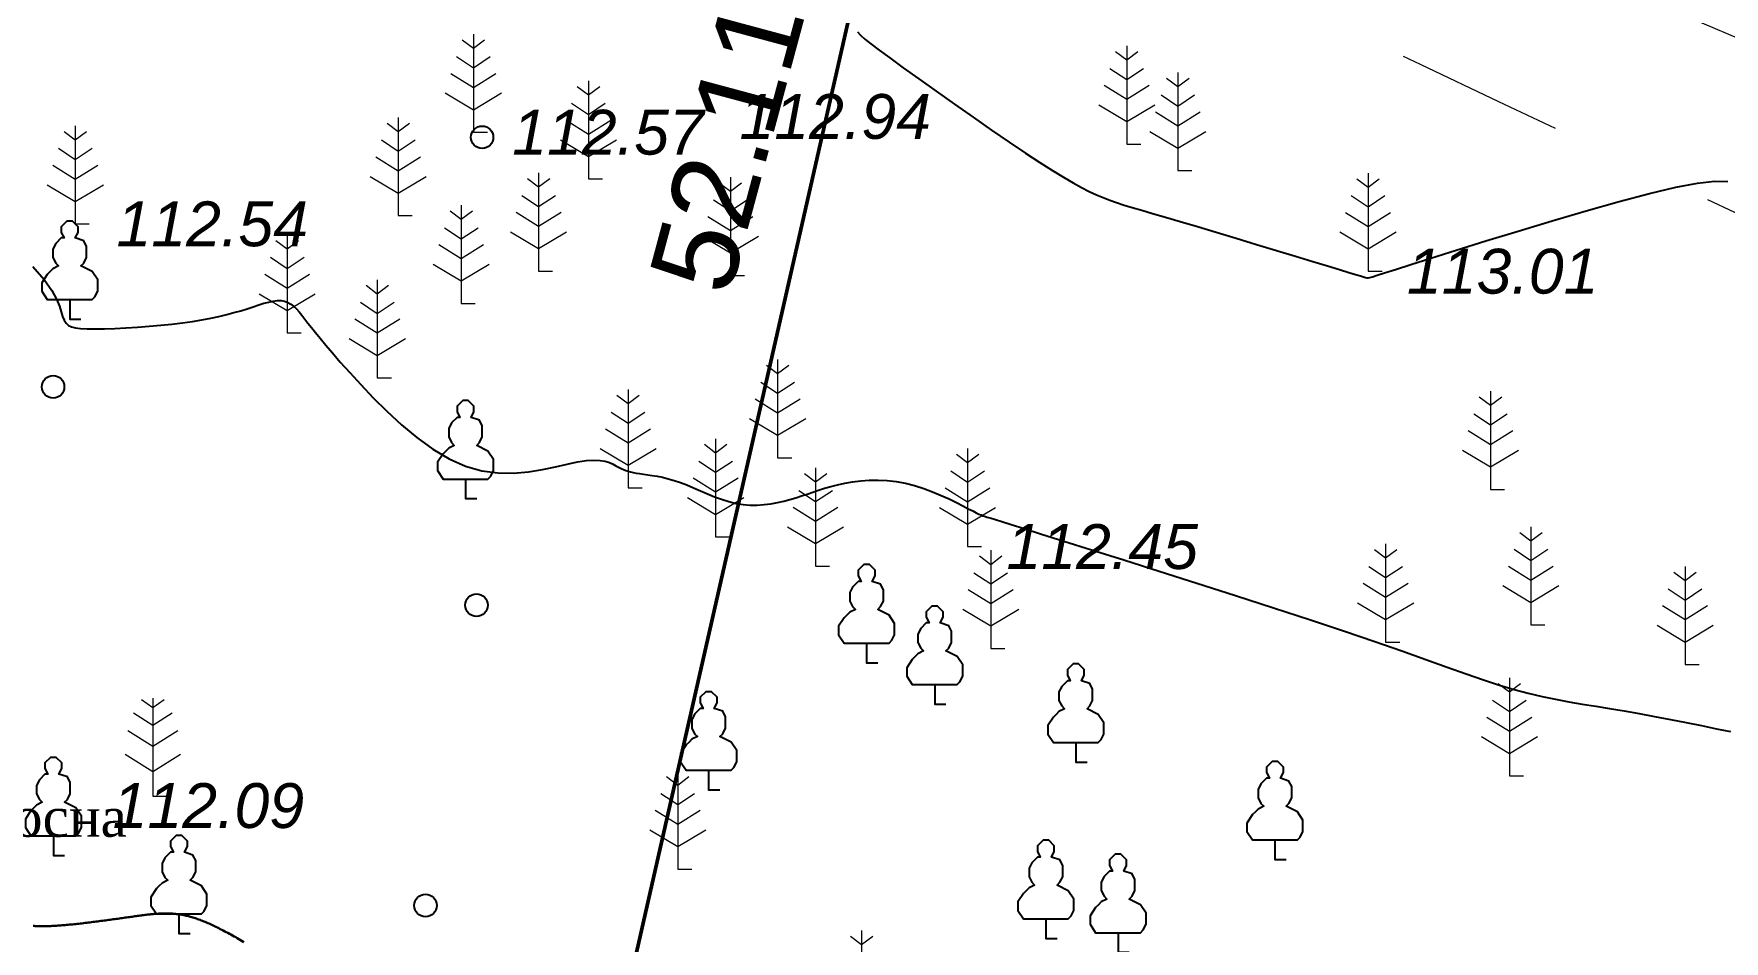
# Model space of a CAD drawing. Header units: millimetres. Extents: x 5405602 to 5405708, y 5524770 to 5524846.
# Drawn here: x 5405652.83 to 5405682.99, y 5524786.3 to 5524802.49 of the extents above; entities that cross this region are included whole.
import ezdxf
from ezdxf.enums import TextEntityAlignment as Align

# ---------------------------------------------------------------- set-up
doc = ezdxf.new("R2010")
doc.units = ezdxf.units.MM
doc.linetypes.add('0', pattern=[0])
doc.linetypes.add('1', pattern=[6, 3, -3])
for name, color, linetype in [('12000000', 7, 'Continuous'), ('61420000', 7, 'Continuous'), ('71132010', 94, 'Continuous'), ('71132060', 7, '0'), ('SC007', 7, 'Continuous'), ('Горизонтали--MIN', 32, 'Continuous'), ('Ділянки_Межі', 10, 'Continuous'), ('надписи', 7, 'Continuous'), ('промеры', 185, 'Continuous'), ('Растительность', 7, 'Continuous')]:
    doc.layers.add(name, color=color, linetype=linetype)
doc.layers.add('Горизонтали--MAJ', color=32, linetype='Continuous', lineweight=30)
doc.styles.get("Standard").update_dxf_attribs({"font": 'arial.ttf'})
doc.styles.add('times', font='times.ttf')
doc.styles.add('WMF-Arial Cyr2', font='ariali.ttf')

# ---------------------------------------------------------------- blocks, each defined once
blk = doc.blocks.new('A$C51FE15A3')
at = {"layer": 'Растительность', "color": 94, "lineweight": 0}
for points in [[(-0.201, 1.726), (0, 1.584), (0.201, 1.726)], [(0, 1.75), (0, 0), (0.319, 0)], [(-0.343, 1.489), (0, 1.267), (0.343, 1.489)], [(-0.447, 1.172), (0, 0.895), (0.447, 1.172)], [(-0.493, 0.753), (0, 0.444), (0.493, 0.753)]]:
    blk.add_lwpolyline(points, dxfattribs=at)
blk = doc.blocks.new('SYMBOL71132010')
at = {"layer": 'SC007'}
for points in [[(0.05, 1.75), (-0.05, 1.75), (-0.15, 1.65), (-0.15, 1.55), (-0.1, 1.45), (-0.15, 1.45), (-0.25, 1.35), (-0.3, 1.25), (-0.3, 1.1), (-0.25, 1), (-0.2, 0.95), (-0.3, 0.9), (-0.35, 0.85), (-0.4, 0.8), (-0.5, 0.65), (-0.5, 0.5), (-0.4, 0.35), (-0.3, 0.35), (-0.1, 0.35), (0, 0.35), (0.15, 0.35), (0.4, 0.35), (0.45, 0.4), (0.5, 0.5), (0.5, 0.7), (0.4, 0.85), (0.2, 0.95), (0.25, 1), (0.3, 1.1), (0.3, 1.3), (0.25, 1.4), (0.1, 1.45), (0.15, 1.55), (0.15, 1.65), (0.05, 1.75)], [(0, 0.35), (0, 0), (0.2, 0)]]:
    blk.add_lwpolyline(points, dxfattribs=at)
blk = doc.blocks.new('SYMBOL71132060')
at = {"layer": 'SC007', "color": 94, "lineweight": 0}
for points in [[(-0.2, 1.65), (0, 1.5), (0.2, 1.65)], [(0, 1.75), (0, 0), (0.25, 0)], [(-0.3, 1.35), (0, 1.15), (0.3, 1.35)], [(-0.4, 1.05), (0, 0.8), (0.4, 1.05)], [(-0.5, 0.7), (0, 0.4), (0.5, 0.7)]]:
    blk.add_lwpolyline(points, dxfattribs=at)

msp = doc.modelspace()

# ---------------------------------------------------------------- hatches: boundary and pattern name
at = {"layer": '12000000', "lineweight": 15, "ltscale": 0.02, "extrusion": (-0.000964997, -0.001555, 0.999998)}
for points in [[(5404041.429, 5522181.587, 1), (5404041.766, 5522181.609, 1)], [(5404034.369, 5522179.952, 1), (5404034.706, 5522179.974, 1)], [(5404057.39, 5522179.108, 1), (5404057.727, 5522179.13, 1)], [(5404050.246, 5522174.194, 1), (5404050.583, 5522174.216, 1)], [(5404063.046, 5522172.09, 1), (5404063.383, 5522172.112, 1)], [(5404033.723, 5522168.291, 1), (5404034.06, 5522168.312, 1)]]:
    msp.add_hatch(color=7, dxfattribs=at).paths.add_polyline_path(points)

# ---------------------------------------------------------------- linework, layer by layer
at = {"layer": '61420000', "linetype": '1', "lineweight": 15}
for points, knots in [([(5405658.253, 5524839.913), (5405656.971, 5524836.476), (5405654.797, 5524830.706), (5405654.512, 5524822.839), (5405653.641, 5524816.985), (5405651.464, 5524811.523), (5405647.501, 5524803.754), (5405644.475, 5524795.086), (5405642.545, 5524786.661), (5405641.536, 5524782.343), (5405641.37, 5524778.552), (5405646.186, 5524776.965), (5405649.631, 5524775.925), (5405652.218, 5524775.054)], [267.344745, 267.344745, 267.344745, 267.344745, 278.270441, 285.703111, 290.811349, 295.944316, 303.243347, 316.96995, 323.468375, 328.835097, 330.952065, 333.544824, 342.077655, 342.077655, 342.077655, 342.077655]), ([(5405694.343, 5524797.784), (5405690.888, 5524799.2), (5405679.912, 5524803.735), (5405668.424, 5524808.832), (5405659.744, 5524812.068), (5405658.137, 5524812.287), (5405657.181, 5524813.162), (5405656.603, 5524814.456), (5405656.503, 5524816.253), (5405657.132, 5524820.325), (5405656.994, 5524826.636), (5405659.102, 5524833.729), (5405660.66, 5524838.112), (5405661.265, 5524839.913)], [95.710988, 95.710988, 95.710988, 95.710988, 106.911766, 131.332327, 133.382144, 134.712844, 136.094937, 137.027816, 138.923181, 141.370925, 149.409107, 157.660526, 163.367739, 163.367739, 163.367739, 163.367739]), ([(5405671.291, 5524770.616), (5405670.961, 5524770.745), (5405665.622, 5524772.827), (5405657.539, 5524776.098), (5405649.507, 5524778.853), (5405644.881, 5524780.314), (5405644.535, 5524782.9), (5405645.972, 5524787.059), (5405647.299, 5524796.414), (5405651.023, 5524803.154), (5405653.437, 5524810.013), (5405655.305, 5524809.769), (5405656.952, 5524810.286), (5405658.697, 5524809.22), (5405667.778, 5524806.956), (5405680.444, 5524800.22), (5405692.962, 5524795.021), (5405697.908, 5524793.036)], [193.245061, 193.245061, 193.245061, 193.245061, 194.298529, 210.268166, 218.737077, 221.680796, 222.725351, 226.119576, 234.832274, 250.19536, 252.103309, 253.101857, 255.347995, 257.070206, 258.899568, 283.531127, 299.526473, 299.526473, 299.526473, 299.526473])]:
    msp.add_open_spline(points, degree=3, knots=knots, dxfattribs=at)
at = {"layer": 'Горизонтали--MAJ'}
msp.add_lwpolyline([(5405656.577, 5524786.285), (5405656.547, 5524786.302), (5405656.517, 5524786.319), (5405656.488, 5524786.336), (5405656.459, 5524786.353), (5405656.43, 5524786.369), (5405656.402, 5524786.385), (5405656.373, 5524786.401), (5405656.345, 5524786.416), (5405656.317, 5524786.431), (5405656.29, 5524786.446), (5405656.262, 5524786.461), (5405656.235, 5524786.475), (5405656.208, 5524786.49), (5405656.182, 5524786.503), (5405656.155, 5524786.517), (5405656.129, 5524786.53), (5405656.103, 5524786.543), (5405656.078, 5524786.555), (5405656.053, 5524786.567), (5405656.028, 5524786.579), (5405656.003, 5524786.591), (5405655.979, 5524786.602), (5405655.955, 5524786.613), (5405655.931, 5524786.623), (5405655.908, 5524786.633), (5405655.884, 5524786.643), (5405655.861, 5524786.652), (5405655.839, 5524786.661), (5405655.817, 5524786.67), (5405655.795, 5524786.679), (5405655.773, 5524786.687), (5405655.751, 5524786.694), (5405655.73, 5524786.702), (5405655.709, 5524786.709), (5405655.688, 5524786.716), (5405655.667, 5524786.722), (5405655.647, 5524786.728), (5405655.627, 5524786.734), (5405655.606, 5524786.74), (5405655.587, 5524786.745), (5405655.567, 5524786.75), (5405655.547, 5524786.754), (5405655.528, 5524786.759), (5405655.508, 5524786.763), (5405655.489, 5524786.767), (5405655.47, 5524786.77), (5405655.451, 5524786.774), (5405655.432, 5524786.777), (5405655.413, 5524786.779), (5405655.395, 5524786.782), (5405655.376, 5524786.784), (5405655.357, 5524786.786), (5405655.339, 5524786.788), (5405655.32, 5524786.79), (5405655.301, 5524786.791), (5405655.283, 5524786.792), (5405655.264, 5524786.793), (5405655.246, 5524786.794), (5405655.227, 5524786.795), (5405655.208, 5524786.795), (5405655.19, 5524786.795), (5405655.171, 5524786.795), (5405655.152, 5524786.795), (5405655.133, 5524786.795), (5405655.114, 5524786.794), (5405655.095, 5524786.793), (5405655.076, 5524786.792), (5405655.057, 5524786.791), (5405655.037, 5524786.79), (5405655.018, 5524786.789), (5405654.998, 5524786.787), (5405654.978, 5524786.786), (5405654.958, 5524786.784), (5405654.938, 5524786.782), (5405654.918, 5524786.78), (5405654.897, 5524786.778), (5405654.876, 5524786.776), (5405654.855, 5524786.773), (5405654.834, 5524786.771), (5405654.813, 5524786.768), (5405654.791, 5524786.765), (5405654.769, 5524786.763), (5405654.747, 5524786.76), (5405654.725, 5524786.757), (5405654.702, 5524786.754), (5405654.679, 5524786.751), (5405654.656, 5524786.747), (5405654.632, 5524786.744), (5405654.608, 5524786.741), (5405654.584, 5524786.737), (5405654.559, 5524786.734), (5405654.535, 5524786.731), (5405654.51, 5524786.727), (5405654.484, 5524786.724), (5405654.459, 5524786.72), (5405654.433, 5524786.716), (5405654.407, 5524786.713), (5405654.381, 5524786.709), (5405654.355, 5524786.705), (5405654.328, 5524786.701), (5405654.301, 5524786.698), (5405654.274, 5524786.694), (5405654.247, 5524786.69), (5405654.22, 5524786.686), (5405654.192, 5524786.683), (5405654.165, 5524786.679), (5405654.137, 5524786.675), (5405654.109, 5524786.671), (5405654.082, 5524786.668), (5405654.054, 5524786.664), (5405654.025, 5524786.66), (5405653.997, 5524786.656), (5405653.969, 5524786.653), (5405653.941, 5524786.649), (5405653.913, 5524786.645), (5405653.885, 5524786.642), (5405653.856, 5524786.638), (5405653.828, 5524786.635), (5405653.8, 5524786.631), (5405653.772, 5524786.628), (5405653.744, 5524786.625), (5405653.715, 5524786.621), (5405653.687, 5524786.618), (5405653.66, 5524786.615), (5405653.632, 5524786.612), (5405653.604, 5524786.609), (5405653.576, 5524786.606), (5405653.549, 5524786.603), (5405653.521, 5524786.6), (5405653.494, 5524786.597), (5405653.467, 5524786.595), (5405653.44, 5524786.592), (5405653.413, 5524786.59), (5405653.387, 5524786.588), (5405653.36, 5524786.585), (5405653.334, 5524786.583), (5405653.308, 5524786.581), (5405653.283, 5524786.579), (5405653.257, 5524786.577), (5405653.232, 5524786.576), (5405653.207, 5524786.574), (5405653.183, 5524786.573), (5405653.158, 5524786.572), (5405653.134, 5524786.57), (5405653.111, 5524786.569), (5405653.087, 5524786.569), (5405653.064, 5524786.568), (5405653.042, 5524786.567), (5405653.019, 5524786.567), (5405652.997, 5524786.567), (5405652.976, 5524786.566), (5405652.955, 5524786.567), (5405652.934, 5524786.567), (5405652.913, 5524786.567), (5405652.893, 5524786.568), (5405652.873, 5524786.569), (5405652.854, 5524786.57), (5405652.834, 5524786.571), (5405652.815, 5524786.572)], dxfattribs=at)
at = {"layer": 'Горизонтали--MIN'}
for points in [[(5405667.522, 5524802.521), (5405667.576, 5524802.464), (5405667.654, 5524802.395), (5405667.762, 5524802.308), (5405667.908, 5524802.197), (5405668.099, 5524802.057), (5405668.337, 5524801.883), (5405668.616, 5524801.683), (5405668.925, 5524801.464), (5405669.251, 5524801.234), (5405669.585, 5524801), (5405669.915, 5524800.771), (5405670.231, 5524800.555), (5405670.521, 5524800.359), (5405670.777, 5524800.191), (5405671, 5524800.048), (5405671.196, 5524799.928), (5405671.368, 5524799.828), (5405671.52, 5524799.744), (5405671.658, 5524799.675), (5405671.785, 5524799.616), (5405671.906, 5524799.565), (5405672.024, 5524799.52), (5405672.147, 5524799.477), (5405672.279, 5524799.434), (5405672.426, 5524799.389), (5405672.594, 5524799.339), (5405672.789, 5524799.283), (5405673.016, 5524799.217), (5405673.281, 5524799.139), (5405673.587, 5524799.049), (5405673.924, 5524798.948), (5405674.281, 5524798.841), (5405674.643, 5524798.731), (5405675, 5524798.623), (5405675.339, 5524798.52), (5405675.646, 5524798.426), (5405675.911, 5524798.346), (5405676.123, 5524798.281), (5405676.287, 5524798.231), (5405676.408, 5524798.194), (5405676.495, 5524798.168), (5405676.552, 5524798.151), (5405676.589, 5524798.141), (5405676.61, 5524798.137), (5405676.623, 5524798.135), (5405676.636, 5524798.135), (5405676.661, 5524798.14), (5405676.709, 5524798.154), (5405676.794, 5524798.18), (5405676.928, 5524798.222), (5405677.124, 5524798.285), (5405677.395, 5524798.371), (5405677.753, 5524798.484), (5405678.204, 5524798.627), (5405678.731, 5524798.792), (5405679.309, 5524798.97), (5405679.915, 5524799.153), (5405680.523, 5524799.331), (5405681.11, 5524799.496), (5405681.652, 5524799.639), (5405682.125, 5524799.75), (5405682.51, 5524799.823), (5405682.814, 5524799.857), (5405683.05, 5524799.852)], [(5405652.811, 5524798.335), (5405653.015, 5524798.103), (5405653.152, 5524797.911), (5405653.236, 5524797.755), (5405653.286, 5524797.629), (5405653.317, 5524797.526), (5405653.343, 5524797.443), (5405653.371, 5524797.377), (5405653.404, 5524797.325), (5405653.446, 5524797.287), (5405653.501, 5524797.259), (5405653.572, 5524797.241), (5405653.664, 5524797.231), (5405653.781, 5524797.226), (5405653.924, 5524797.225), (5405654.09, 5524797.227), (5405654.274, 5524797.233), (5405654.471, 5524797.242), (5405654.677, 5524797.255), (5405654.886, 5524797.27), (5405655.093, 5524797.288), (5405655.293, 5524797.309), (5405655.482, 5524797.333), (5405655.66, 5524797.358), (5405655.827, 5524797.386), (5405655.984, 5524797.416), (5405656.131, 5524797.447), (5405656.27, 5524797.48), (5405656.399, 5524797.514), (5405656.521, 5524797.548), (5405656.635, 5524797.584), (5405656.742, 5524797.618), (5405656.841, 5524797.651), (5405656.934, 5524797.68), (5405657.02, 5524797.703), (5405657.1, 5524797.72), (5405657.173, 5524797.729), (5405657.241, 5524797.729), (5405657.302, 5524797.718), (5405657.359, 5524797.697), (5405657.413, 5524797.666), (5405657.463, 5524797.627), (5405657.513, 5524797.58), (5405657.562, 5524797.526), (5405657.612, 5524797.466), (5405657.664, 5524797.4), (5405657.719, 5524797.328), (5405657.781, 5524797.249), (5405657.852, 5524797.159), (5405657.936, 5524797.056), (5405658.036, 5524796.936), (5405658.155, 5524796.796), (5405658.297, 5524796.633), (5405658.466, 5524796.444), (5405658.662, 5524796.229), (5405658.884, 5524795.995), (5405659.127, 5524795.753), (5405659.388, 5524795.513), (5405659.663, 5524795.285), (5405659.948, 5524795.079), (5405660.238, 5524794.905), (5405660.531, 5524794.774), (5405660.822, 5524794.692), (5405661.109, 5524794.655), (5405661.386, 5524794.652), (5405661.652, 5524794.675), (5405661.903, 5524794.716), (5405662.135, 5524794.765), (5405662.346, 5524794.813), (5405662.531, 5524794.852), (5405662.689, 5524794.875), (5405662.822, 5524794.882), (5405662.932, 5524794.877), (5405663.024, 5524794.861), (5405663.099, 5524794.839), (5405663.162, 5524794.812), (5405663.215, 5524794.783), (5405663.262, 5524794.756), (5405663.306, 5524794.733), (5405663.347, 5524794.713), (5405663.389, 5524794.697), (5405663.431, 5524794.683), (5405663.475, 5524794.671), (5405663.524, 5524794.66), (5405663.577, 5524794.651), (5405663.637, 5524794.642), (5405663.705, 5524794.633), (5405663.781, 5524794.622), (5405663.863, 5524794.61), (5405663.952, 5524794.595), (5405664.047, 5524794.576), (5405664.148, 5524794.551), (5405664.254, 5524794.521), (5405664.365, 5524794.484), (5405664.481, 5524794.439), (5405664.599, 5524794.389), (5405664.721, 5524794.336), (5405664.846, 5524794.282), (5405664.972, 5524794.23), (5405665.099, 5524794.183), (5405665.228, 5524794.142), (5405665.356, 5524794.11), (5405665.484, 5524794.09), (5405665.61, 5524794.08), (5405665.735, 5524794.08), (5405665.858, 5524794.088), (5405665.979, 5524794.103), (5405666.096, 5524794.124), (5405666.209, 5524794.149), (5405666.318, 5524794.178), (5405666.422, 5524794.21), (5405666.524, 5524794.243), (5405666.624, 5524794.277), (5405666.724, 5524794.312), (5405666.827, 5524794.347), (5405666.935, 5524794.381), (5405667.048, 5524794.413), (5405667.168, 5524794.443), (5405667.298, 5524794.47), (5405667.437, 5524794.493), (5405667.582, 5524794.511), (5405667.734, 5524794.522), (5405667.89, 5524794.524), (5405668.051, 5524794.518), (5405668.214, 5524794.5), (5405668.378, 5524794.471), (5405668.543, 5524794.429), (5405668.706, 5524794.377), (5405668.864, 5524794.318), (5405669.016, 5524794.254), (5405669.157, 5524794.189), (5405669.287, 5524794.126), (5405669.402, 5524794.067), (5405669.5, 5524794.016), (5405669.579, 5524793.976), (5405669.641, 5524793.944), (5405669.69, 5524793.921), (5405669.728, 5524793.904), (5405669.759, 5524793.891), (5405669.784, 5524793.882), (5405669.807, 5524793.874), (5405669.832, 5524793.867), (5405669.862, 5524793.858), (5405669.908, 5524793.844), (5405669.983, 5524793.821), (5405670.098, 5524793.786), (5405670.265, 5524793.733), (5405670.498, 5524793.661), (5405670.807, 5524793.564), (5405671.206, 5524793.439), (5405671.7, 5524793.284), (5405672.275, 5524793.103), (5405672.908, 5524792.903), (5405673.579, 5524792.69), (5405674.266, 5524792.47), (5405674.947, 5524792.249), (5405675.603, 5524792.034), (5405676.21, 5524791.831), (5405676.754, 5524791.645), (5405677.236, 5524791.477), (5405677.663, 5524791.325), (5405678.044, 5524791.189), (5405678.384, 5524791.068), (5405678.692, 5524790.962), (5405678.974, 5524790.87), (5405679.238, 5524790.79), (5405679.491, 5524790.723), (5405679.736, 5524790.665), (5405679.976, 5524790.615), (5405680.213, 5524790.571), (5405680.451, 5524790.531), (5405680.693, 5524790.492), (5405680.941, 5524790.452), (5405681.199, 5524790.409), (5405681.468, 5524790.362), (5405681.745, 5524790.311), (5405682.025, 5524790.257), (5405682.305, 5524790.201), (5405682.58, 5524790.146), (5405682.846, 5524790.091), (5405683.098, 5524790.039)]]:
    msp.add_lwpolyline(points, dxfattribs=at)
at = {"layer": 'Ділянки_Межі', "lineweight": 50}
msp.add_lwpolyline([(5405636.727, 5524781.91), (5405646.236, 5524823.743), (5405649.017, 5524835.388), (5405673.52, 5524829.82), (5405661.97, 5524779.01)], close=True, dxfattribs=at)
at = {"layer": 'Растительность', "color": 7}
for centre in [(5405660.826, 5524800.642), (5405653.173, 5524796.19), (5405660.726, 5524792.294), (5405659.817, 5524786.937)]:
    msp.add_circle(centre, 0.2, dxfattribs=at)

# ---------------------------------------------------------------- block references
at = {"layer": '71132010'}
for p in [(5405653.469, 5524797.396), (5405660.53, 5524794.195), (5405667.686, 5524791.268, 112.47), (5405668.901, 5524790.528, 112.46), (5405671.418, 5524789.496, 112.4), (5405664.868, 5524789.001, 112.25), (5405653.178, 5524787.829, 112.09), (5405674.971, 5524787.757, 112.33), (5405655.418, 5524786.437, 111.97), (5405670.884, 5524786.35, 112.15), (5405672.172, 5524786.101, 112.18)]:
    msp.add_blockref('SYMBOL71132010', p, dxfattribs=at)
at = {"layer": '71132060'}
for p in [(5405660.67, 5524800.733, 112.57), (5405672.326, 5524800.522, 113.09), (5405673.238, 5524800.047, 113.07), (5405662.724, 5524799.898, 112.6), (5405653.569, 5524799.096), (5405659.33, 5524799.245, 112.56), (5405661.834, 5524798.256, 112.61), (5405665.256, 5524798.178, 112.64), (5405676.631, 5524798.253, 113.01), (5405660.454, 5524797.679, 112.54), (5405657.349, 5524797.151, 112.49), (5405658.957, 5524796.351, 112.51), (5405666.099, 5524794.926, 112.52), (5405663.43, 5524794.39, 112.49), (5405678.816, 5524794.361, 112.63), (5405664.993, 5524793.515, 112.49), (5405669.487, 5524793.34, 112.45), (5405666.775, 5524792.993, 112.47), (5405679.537, 5524791.943, 112.6), (5405669.9, 5524791.523, 112.5), (5405676.946, 5524791.637, 112.5), (5405682.287, 5524791.236, 112.57), (5405679.153, 5524789.249, 112.39), (5405664.316, 5524787.586, 112.19), (5405667.597, 5524784.74, 112.09)]:
    msp.add_blockref('SYMBOL71132060', p, dxfattribs=at)
at = {"layer": 'Растительность', "color": 7}
msp.add_blockref('A$C51FE15A3', (5405654.953, 5524788.886), dxfattribs=at)

# ---------------------------------------------------------------- texts
at = {"layer": '12000000', "color": 7, "style": 'WMF-Arial Cyr2'}
for s, p in [('112.94', (5405665.417, 5524800.614, 112.94)), ('112.57', (5405661.363, 5524800.333, 112.57)), ('112.54', (5405654.303, 5524798.698, 112.54)), ('113.01', (5405677.324, 5524797.853, 113.01)), ('112.45', (5405670.18, 5524792.94, 112.45)), ('112.09', (5405654.234, 5524788.319, 112.09))]:
    msp.add_text(s, height=0.8, dxfattribs=at).set_placement(p)
at = {"layer": 'надписи', "color": 7, "style": 'times'}
msp.add_text('сосна', height=0.7, dxfattribs=at).set_placement((5405651.987, 5524788.863, -1.174), align=Align.TOP_LEFT)
at = {"layer": 'промеры', "insert": (5405663.786, 5524798.165), "char_height": 1.5, "attachment_point": 1, "rotation": 74.9444}
msp.add_mtext('52.11', dxfattribs=at)

doc.saveas('drawing.dxf')
